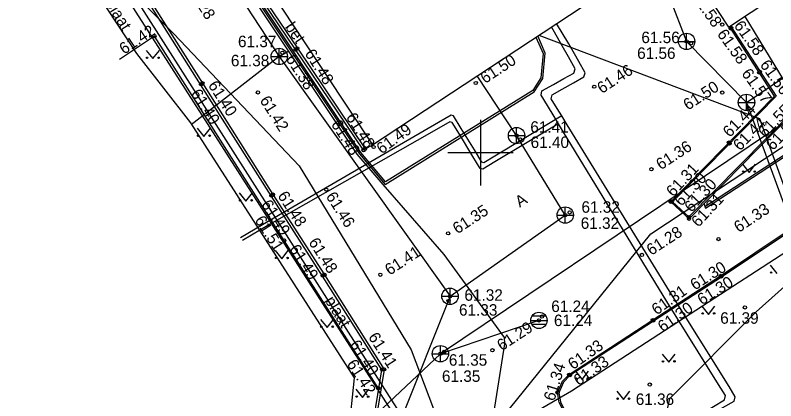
# Model space of a CAD drawing. Extents: x 634915 to 636012, y 6468014 to 6469078.
# Drawn here: x 635221.61 to 635268.02, y 6468484.84 to 6468508.39 of the extents above; entities that cross this region are included whole.
import ezdxf

# ---------------------------------------------------------------- set-up
doc = ezdxf.new("R2010")
doc.units = 0
for name, color, linetype in [('HALJASTUS', 7, 'Continuous'), ('HOONE', 7, 'Continuous'), ('HOONEDET', 7, 'Continuous'), ('KKAEV', 7, 'Continuous'), ('KORGUS-EH2000', 7, 'Continuous'), ('KTRASS', 7, 'Continuous'), ('MOOTPIIR', 7, 'Continuous'), ('MPKAABEL', 7, 'Continuous'), ('SKKAEV', 7, 'Continuous'), ('SKTRASS', 7, 'Continuous'), ('TEE', 7, 'Continuous'), ('TTRASS', 7, 'Continuous'), ('VORK', 7, 'Continuous'), ('VTRASS', 7, 'Continuous')]:
    doc.layers.add(name, color=color, linetype=linetype)

msp = doc.modelspace()

# ---------------------------------------------------------------- linework, layer by layer
at = {"layer": 'HALJASTUS'}
for p, q in [((635229.609, 6468506.24), (635230.014, 6468505.735)), ((635230.014, 6468505.735), (635230.409, 6468506.24)), ((635232.722, 6468501.484), (635233.127, 6468500.979)), ((635233.127, 6468500.979), (635233.522, 6468501.484)), ((635265.985, 6468499.289), (635266.39, 6468498.784)), ((635266.39, 6468498.784), (635266.785, 6468499.289)), ((635235.285, 6468497.535), (635235.69, 6468497.03)), ((635235.69, 6468497.03), (635236.085, 6468497.535)), ((635237.477, 6468494.016), (635237.882, 6468493.511)), ((635237.882, 6468493.511), (635238.277, 6468494.016)), ((635267.685, 6468493.125), (635268.09, 6468492.62)), ((635263.506, 6468490.627), (635263.911, 6468490.122)), ((635263.911, 6468490.122), (635264.306, 6468490.627)), ((635240.234, 6468489.818), (635240.639, 6468489.313)), ((635240.639, 6468489.313), (635241.034, 6468489.818)), ((635261.086, 6468487.7), (635261.491, 6468487.195)), ((635261.491, 6468487.195), (635261.886, 6468487.7)), ((635255.8, 6468486.655), (635256.205, 6468486.15)), ((635256.205, 6468486.15), (635256.6, 6468486.655)), ((635242.396, 6468485.55), (635242.801, 6468485.045)), ((635242.801, 6468485.045), (635243.196, 6468485.55)), ((635258.316, 6468485.422), (635258.721, 6468484.917)), ((635258.721, 6468484.917), (635259.116, 6468485.422))]:
    msp.add_line(p, q, dxfattribs=at)
for centre, radius in [((635229.661, 6468505.79), 0.0428), ((635230.361, 6468505.79), 0.0452), ((635232.774, 6468501.034), 0.0428), ((635233.474, 6468501.034), 0.0452), ((635266.037, 6468498.84), 0.0428), ((635266.737, 6468498.84), 0.0452), ((635235.337, 6468497.085), 0.0428), ((635236.037, 6468497.085), 0.0452), ((635237.529, 6468493.567), 0.0428), ((635238.229, 6468493.567), 0.0452), ((635267.737, 6468492.675), 0.0428), ((635263.558, 6468490.178), 0.0428), ((635264.258, 6468490.178), 0.0452), ((635240.286, 6468489.368), 0.0428), ((635240.986, 6468489.368), 0.0452), ((635261.138, 6468487.251), 0.0428), ((635261.838, 6468487.251), 0.0452), ((635255.852, 6468486.205), 0.0428), ((635256.552, 6468486.205), 0.0452), ((635242.448, 6468485.1), 0.0428), ((635243.148, 6468485.1), 0.0452), ((635258.368, 6468484.973), 0.0428), ((635259.068, 6468484.973), 0.0452)]:
    msp.add_circle(centre, radius, dxfattribs=at)
at = {"layer": 'HOONE'}
msp.add_lwpolyline([(635301.732, 6468569.55), (635298.573, 6468567.505), (635298.889, 6468567.007), (635299.016, 6468567.088), (635310.338, 6468549.999), (635297.393, 6468541.42), (635288.343, 6468535.421), (635276.039, 6468547.804), (635275.708, 6468547.467), (635276.788, 6468546.395), (635272.314, 6468541.963), (635260.809, 6468530.527), (635259.75, 6468531.611), (635259.376, 6468531.265), (635266.225, 6468524.384), (635258.649, 6468519.378), (635255.336, 6468524.393), (635246.22, 6468518.321), (635236.07, 6468511.573), (635243.423, 6468500.476), (635261.857, 6468512.643), (635265.135, 6468507.649), (635297.189, 6468528.897)], dxfattribs=at)
at = {"layer": 'HOONEDET'}
msp.add_line((635242.991, 6468500.23), (635243.423, 6468500.476), dxfattribs=at)
at = {"layer": 'KKAEV'}
for p, q in [((635262.576, 6468506.29), (635262.576, 6468507.29)), ((635262.076, 6468506.79), (635263.076, 6468506.79)), ((635237.726, 6468505.368), (635237.726, 6468506.368)), ((635237.226, 6468505.868), (635238.226, 6468505.868)), ((635266.232, 6468502.564), (635266.232, 6468503.564)), ((635265.732, 6468503.064), (635266.732, 6468503.064)), ((635252.202, 6468500.535), (635252.202, 6468501.535)), ((635251.702, 6468501.035), (635252.702, 6468501.035)), ((635255.173, 6468495.682), (635255.173, 6468496.682)), ((635254.673, 6468496.182), (635255.673, 6468496.182)), ((635248.142, 6468490.723), (635248.142, 6468491.723)), ((635247.642, 6468491.223), (635248.642, 6468491.223))]:
    msp.add_line(p, q, dxfattribs=at)
for centre in [(635262.576, 6468506.79), (635237.726, 6468505.868), (635266.232, 6468503.064), (635252.202, 6468501.035), (635255.173, 6468496.182), (635248.142, 6468491.223)]:
    msp.add_circle(centre, 0.5, dxfattribs=at)
at = {"layer": 'KORGUS-EH2000'}
for centre in [(635264.749, 6468507.816), (635265.266, 6468507.579), (635265.307, 6468507.613), (635230.105, 6468507.114), (635262.576, 6468506.79), (635262.856, 6468506.679), (635237.921, 6468506.095), (635238.724, 6468506.285), (635238.827, 6468506.366), (635237.726, 6468505.868), (635267.013, 6468504.891), (635267.046, 6468504.929), (635232.951, 6468504.166), (635233.035, 6468504.238), (635249.713, 6468504.25), (635236.424, 6468503.674), (635256.942, 6468504.023), (635264.748, 6468503.663), (635252.202, 6468501.035), (635252.416, 6468500.806), (635243.481, 6468500.341), (635265.156, 6468500.608), (635265.196, 6468500.562), (635242.867, 6468500.146), (635242.949, 6468500.224), (635260.434, 6468498.981), (635240.595, 6468497.734), (635237.25, 6468497.37), (635237.335, 6468497.434), (635261.611, 6468496.994), (635261.672, 6468497.013), (635255.173, 6468496.182), (635255.442, 6468496.343), (635262.717, 6468496.05), (635262.725, 6468495.957), (635248.023, 6468495.068), (635238.023, 6468494.636), (635264.523, 6468494.719), (635259.852, 6468493.755), (635240.378, 6468492.494), (635240.479, 6468492.545), (635243.89, 6468492.543), (635264.655, 6468492.467), (635264.687, 6468492.44), (635248.142, 6468491.223), (635248.058, 6468490.938), (635266.133, 6468490.545), (635253.568, 6468489.753), (635253.747, 6468489.984), (635260.513, 6468489.779), (635260.54, 6468489.745), (635247.783, 6468487.827), (635250.73, 6468487.929), (635247.557, 6468487.719), (635244.008, 6468486.75), (635244.12, 6468486.764), (635255.409, 6468486.441), (635255.456, 6468486.413), (635243.767, 6468485.61), (635260.333, 6468485.834), (635254.706, 6468485.346)]:
    msp.add_circle(centre, 0.1, dxfattribs=at)
at = {"layer": 'KTRASS'}
for p, q in [((635231.936, 6468514.729), (635237.726, 6468505.868)), ((635261.243, 6468510.239), (635262.576, 6468506.79)), ((635262.576, 6468506.79), (635266.232, 6468503.064)), ((635266.232, 6468503.064), (635271.375, 6468506.562)), ((635237.726, 6468505.868), (635238.31, 6468506.216)), ((635237.726, 6468505.868), (635232.353, 6468501.691)), ((635237.726, 6468505.868), (635248.142, 6468491.223)), ((635252.202, 6468501.035), (635249.789, 6468504.678)), ((635266.232, 6468503.064), (635270.231, 6468492.138)), ((635255.173, 6468496.182), (635252.202, 6468501.035)), ((635248.142, 6468491.223), (635255.173, 6468496.182)), ((635248.142, 6468491.223), (635242.529, 6468477.184))]:
    msp.add_line(p, q, dxfattribs=at)
at = {"layer": 'MOOTPIIR'}
msp.add_lwpolyline([(635208.955, 6468533.709), (635214.126, 6468527.797), (635224.178, 6468513.411), (635229.004, 6468506.048), (635232.314, 6468501.814), (635242.296, 6468486.239), (635241.949, 6468482.903), (635241.6, 6468480.239), (635241.712, 6468480.139), (635243.12, 6468477.824), (635243.21, 6468477.744), (635245.094, 6468477.085), (635254.68, 6468474.509), (635256.923, 6468476.252), (635259.622, 6468478.088), (635260.224, 6468479.001), (635261.558, 6468484.98), (635266.815, 6468490.277), (635276.024, 6468498.494)], dxfattribs=at)
at = {"layer": 'MPKAABEL'}
for points in [[(635247.089, 6468480.307), (635227.66, 6468510.691), (635226.25, 6468511.183), (635224.732, 6468513.25), (635222.539, 6468516.408), (635217.145, 6468524.147), (635211.818, 6468531.346), (635208.532, 6468535.733), (635206.913, 6468538.095), (635206.214, 6468540.6), (635207.163, 6468540.982), (635208.191, 6468541.565), (635210.124, 6468542.852), (635213.285, 6468544.95), (635215.572, 6468546.404), (635225.73, 6468552.741), (635230.134, 6468555.96), (635230.676, 6468556.665), (635230.769, 6468557.61)], [(635255.04, 6468473.91), (635255.69, 6468475.97), (635255.6, 6468476.59), (635253.38, 6468479.67), (635250.85, 6468482.87), (635250.7, 6468483.29), (635251.49, 6468488.32), (635251.47, 6468488.71), (635247.78, 6468493.77), (635244.056, 6468498.048), (635242.479, 6468499.896), (635232.683, 6468514.682), (635235.941, 6468520.752), (635239.969, 6468527.762), (635242.26, 6468531.58), (635246.622, 6468537.214), (635251.569, 6468541.095), (635256.084, 6468544.413), (635264.341, 6468551.217), (635265.452, 6468552.094), (635265.708, 6468553.102)], [(635231.747, 6468534.42), (635231.24, 6468529.646), (635231.167, 6468528.306), (635231.142, 6468527.489), (635230.67, 6468524.577), (635230.374, 6468522.88), (635229.443, 6468519.497), (635228.365, 6468515.547), (635227.846, 6468514.134), (635227.606, 6468512.994), (635227.449, 6468512.521), (635228.007, 6468510.929), (635246.783, 6468481.403), (635249.241, 6468480.972), (635249.841, 6468480.224), (635250.783, 6468479.164), (635252.176, 6468477.596), (635254.585, 6468475.096), (635254.669, 6468474.824), (635254.467, 6468474.417)], [(635246.319, 6468476.377), (635246.38, 6468477.67), (635246.655, 6468478.01), (635260.4, 6468495.032), (635287.11, 6468512.699), (635291.61, 6468520.96), (635293.87, 6468525.8), (635293.325, 6468526.336)], [(635222.358, 6468513.887), (635223.05, 6468514.06), (635225.64, 6468512.95), (635231.29, 6468507.26), (635238.94, 6468499.19), (635245.78, 6468487.95), (635248.79, 6468479.99), (635249.431, 6468478.422), (635250.43, 6468474.049)], [(635247.089, 6468480.307), (635247.869, 6468480.939), (635250.156, 6468482.313), (635252.933, 6468483.922), (635255.545, 6468485.446), (635265.802, 6468492.102), (635266.428, 6468492.508), (635272.109, 6468496.189), (635275.839, 6468498.634), (635276.084, 6468499.948)]]:
    msp.add_lwpolyline(points, dxfattribs=at)
at = {"layer": 'SKKAEV'}
for p, q in [((635253.998, 6468490.003), (635253.138, 6468490.003)), ((635253.068, 6468489.753), (635254.068, 6468489.753)), ((635253.998, 6468489.503), (635253.138, 6468489.503)), ((635247.557, 6468487.219), (635247.557, 6468488.219)), ((635247.057, 6468487.719), (635248.057, 6468487.719))]:
    msp.add_line(p, q, dxfattribs=at)
for centre in [(635253.568, 6468489.753), (635247.557, 6468487.719)]:
    msp.add_circle(centre, 0.5, dxfattribs=at)
at = {"layer": 'SKTRASS'}
for p, q in [((635269.641, 6468502.55), (635266.141, 6468508.316)), ((635269.641, 6468502.55), (635247.557, 6468487.719)), ((635253.568, 6468489.753), (635247.557, 6468487.719)), ((635247.557, 6468487.719), (635240.397, 6468480.981))]:
    msp.add_line(p, q, dxfattribs=at)
at = {"layer": 'TEE'}
msp.add_line((635263.651, 6468496.9), (635263.696, 6468496.687), dxfattribs=at)
for points in [[(635214.489, 6468532.485), (635215.435, 6468531.206), (635216.388, 6468529.894), (635217.521, 6468528.336), (635218.246, 6468527.276), (635223.222, 6468519.431), (635227.27, 6468513.084), (635228.11, 6468511.757), (635232.908, 6468504.158), (635237.209, 6468497.353), (635240.352, 6468492.464), (635243.963, 6468486.732), (635243.209, 6468482.103), (635242.618, 6468481.384), (635241.6, 6468480.239)], [(635214.611, 6468532.573), (635215.556, 6468531.295), (635216.509, 6468529.982), (635217.644, 6468528.422), (635218.371, 6468527.359), (635223.349, 6468519.512), (635227.397, 6468513.164), (635228.237, 6468511.837), (635233.035, 6468504.238), (635237.335, 6468497.434), (635240.479, 6468492.545), (635244.12, 6468486.764), (635243.351, 6468482.039), (635242.732, 6468481.286), (635241.712, 6468480.139)], [(635296.915, 6468518.439), (635295.854, 6468517.677), (635293.34, 6468516.046), (635290.248, 6468514.03), (635263.696, 6468496.687), (635263.721, 6468496.607), (635290.292, 6468513.963), (635293.384, 6468515.979), (635295.909, 6468517.618), (635296.959, 6468518.338)], [(635265.261, 6468507.733), (635268.049, 6468503.443), (635261.726, 6468496.997), (635262.722, 6468496.069), (635268.951, 6468502.415), (635273.474, 6468507.039), (635278.365, 6468512.005), (635282.631, 6468516.355), (635282.688, 6468516.299), (635278.422, 6468511.949), (635273.531, 6468506.983), (635269.008, 6468502.359), (635262.725, 6468495.957), (635261.611, 6468496.994), (635267.947, 6468503.454), (635265.195, 6468507.689)], [(635242.991, 6468500.23), (635242.867, 6468500.146), (635238.724, 6468506.285), (635235.15, 6468511.58), (635235.274, 6468511.664)], [(635242.991, 6468500.23), (635238.848, 6468506.369), (635235.274, 6468511.664)], [(635267.947, 6468503.454), (635265.195, 6468507.689)], [(635243.778, 6468485.593), (635238.023, 6468494.636), (635230.105, 6468507.114), (635227.98, 6468505.69)], [(635277.147, 6468500.708), (635264.699, 6468492.4), (635260.557, 6468489.712), (635255.46, 6468486.379), (635255.072, 6468485.991), (635254.789, 6468485.336), (635254.885, 6468484.772), (635255.076, 6468484.385), (635256.81, 6468481.942), (635256.745, 6468481.896), (635255.007, 6468484.344), (635254.808, 6468484.747), (635254.706, 6468485.346), (635255.005, 6468486.037), (635255.409, 6468486.441), (635260.513, 6468489.779), (635264.655, 6468492.467), (635277.101, 6468500.818)]]:
    msp.add_lwpolyline(points, dxfattribs=at)
at = {"layer": 'TTRASS'}
for points in [[(635265.786, 6468553.154), (635265.53, 6468552.071), (635265.463, 6468551.967), (635264.391, 6468551.119), (635256.142, 6468544.329), (635251.622, 6468540.99), (635246.696, 6468537.115), (635242.36, 6468531.58), (635240.055, 6468527.701), (635236.025, 6468520.66), (635232.827, 6468514.687), (635235.258, 6468510.996), (635242.61, 6468499.933), (635244.187, 6468498.048), (635253.285, 6468503.704), (635253.801, 6468504.519), (635253.954, 6468506.07), (635253.494, 6468507.123)], [(635257.485, 6468473.885), (635255.269, 6468477.422), (635254.877, 6468478.097), (635254.934, 6468478.332), (635255.634, 6468478.77), (635264.78, 6468484.428), (635265.475, 6468484.83), (635265.534, 6468485.087), (635265.168, 6468485.723), (635261.534, 6468491.532), (635255.292, 6468501.696), (635254.956, 6468502.243), (635254.684, 6468502.685), (635254.319, 6468503.28), (635254.374, 6468503.52), (635254.995, 6468503.872), (635255.683, 6468504.261), (635256.314, 6468504.618), (635256.398, 6468504.868), (635256.012, 6468505.564), (635255.4, 6468506.631), (635254.642, 6468507.881)], [(635257.117, 6468473.62), (635254.696, 6468477.581), (635254.283, 6468478.24), (635254.334, 6468478.498), (635255.02, 6468478.918), (635264.21, 6468484.497), (635264.898, 6468484.905), (635264.947, 6468485.171), (635264.515, 6468485.849), (635261.375, 6468490.916), (635255.072, 6468501.25), (635254.765, 6468501.754), (635254.495, 6468502.197), (635254.083, 6468502.871), (635253.7, 6468503.5), (635253.745, 6468503.762), (635254.461, 6468504.166), (635255.081, 6468504.515), (635255.69, 6468504.858), (635255.778, 6468505.105), (635255.369, 6468505.845), (635254.977, 6468506.521), (635254.343, 6468507.684)], [(635254.956, 6468502.243), (635254.721, 6468502.1), (635254.349, 6468501.875), (635250.884, 6468499.778), (635250.212, 6468499.371), (635250.089, 6468499.421), (635249.631, 6468500.166), (635248.824, 6468501.48), (635248.352, 6468502.249), (635248.22, 6468502.279), (635247.43, 6468501.83), (635237.05, 6468495.787), (635235.366, 6468494.798)], [(635254.765, 6468501.754), (635254.521, 6468501.608), (635254.213, 6468501.424), (635250.871, 6468499.429), (635250.14, 6468498.993), (635249.989, 6468499.019), (635249.537, 6468499.762), (635248.712, 6468501.119), (635248.275, 6468501.838), (635248.133, 6468501.886), (635247.308, 6468501.411), (635237.127, 6468495.617), (635235.474, 6468494.64)]]:
    msp.add_lwpolyline(points, dxfattribs=at)
at = {"layer": 'VORK'}
for p, q in [((635250, 6468502), (635250, 6468498)), ((635248, 6468500), (635252, 6468500))]:
    msp.add_line(p, q, dxfattribs=at)
at = {"layer": 'VTRASS'}
for points in [[(635253.388, 6468507.053), (635253.826, 6468506.05), (635253.679, 6468504.561), (635253.194, 6468503.796), (635244.213, 6468498.213), (635242.711, 6468500.008), (635235.363, 6468511.065), (635233.004, 6468514.695), (635236.159, 6468520.586), (635240.188, 6468527.626), (635242.448, 6468531.437), (635246.803, 6468537.006), (635251.714, 6468540.869), (635256.235, 6468544.209), (635264.486, 6468551), (635265.571, 6468551.859), (635265.878, 6468553.215)], [(635253.56, 6468507.166), (635267.029, 6468502.091), (635270.518, 6468492.371)]]:
    msp.add_lwpolyline(points, dxfattribs=at)

# ---------------------------------------------------------------- texts
at = {"layer": 'HOONEDET'}
msp.add_text('bet', height=0.7, rotation=304.4733, dxfattribs=at).set_placement((635238.042, 6468507.669))
at = {"layer": 'KORGUS-EH2000'}
for s, rotation, p in [('61.28', 302.3895, (635232.023, 6468510.03)), ('61.58', 304.9402, (635262.868, 6468509.502)), ('61.58', 305.6433, (635265.433, 6468507.749)), ('61.42', 33.5528, (635228.258, 6468505.968)), ('61.58', 305.6433, (635264.407, 6468507.23)), ('61.48', 302.3895, (635239.253, 6468506.048)), ('61.38', 302.3895, (635238.097, 6468505.728)), ('61.50', 33.1297, (635250.282, 6468504.185)), ('61.56', 305.6433, (635267.02, 6468505.357)), ('61.46', 33.1297, (635257.406, 6468503.57)), ('61.57', 305.6433, (635265.897, 6468504.826)), ('61.40', 302.3895, (635233.356, 6468504.115)), ('61.50', 33.1297, (635262.659, 6468502.553)), ('61.40', 302.3895, (635232.301, 6468503.609)), ('61.42', 302.3895, (635236.506, 6468503.192)), ('61.44', 45.4584, (635265.208, 6468500.889)), ('61.55', 45.4584, (635267.361, 6468500.867)), ('61.48', 302.3895, (635241.769, 6468502.161)), ('61.48', 302.3895, (635240.858, 6468501.732)), ('61.44', 45.4584, (635265.831, 6468500.067)), ('61.53', 45.4584, (635267.836, 6468500.087)), ('61.49', 36.0667, (635243.975, 6468499.876)), ('61.36', 33.1297, (635261.003, 6468498.916)), ('61.31', 46.9092, (635261.766, 6468497.252)), ('61.30', 46.9092, (635262.253, 6468496.681)), ('61.30', 46.9092, (635262.872, 6468496.308)), ('61.48', 302.3895, (635237.596, 6468497.37)), ('61.46', 302.3895, (635240.542, 6468497.328)), ('61.31', 46.9092, (635263.298, 6468495.401)), ('61.49', 302.3895, (635236.6, 6468496.843)), ('61.35', 33.1297, (635248.592, 6468495.003)), ('61.33', 33.4594, (635265.755, 6468495.086)), ('61.51', 302.7714, (635236.197, 6468495.871)), ('61.28', 33.1297, (635260.421, 6468493.69)), ('61.48', 302.5741, (635239.486, 6468494.526)), ('61.49', 302.5741, (635238.31, 6468494.117)), ('61.41', 33.1297, (635244.459, 6468492.478)), ('61.30', 32.0655, (635263.075, 6468491.57)), ('61.30', 32.0655, (635263.511, 6468490.662)), ('61.31', 35.186, (635260.749, 6468490.05)), ('61.30', 35.186, (635261.127, 6468489.008)), ('61.29', 33.1297, (635251.299, 6468487.864)), ('61.41', 302.5741, (635243.127, 6468488.745)), ('61.40', 302.5741, (635242, 6468488.283)), ('61.33', 35.186, (635255.645, 6468486.712)), ('61.33', 35.186, (635255.991, 6468485.728)), ('61.42', 302.6268, (635241.816, 6468487.098)), ('61.34', 72.5785, (635254.499, 6468484.783))]:
    msp.add_text(s, height=0.7, rotation=rotation, dxfattribs=at).set_placement(p)
for s, p in [('61.37', (635235.207, 6468506.436)), ('61.56', (635259.817, 6468506.683)), ('61.56', (635259.56, 6468505.721)), ('61.38', (635234.773, 6468505.268)), ('61.41', (635253.043, 6468501.212)), ('61.40', (635253.062, 6468500.281)), ('61.32', (635256.163, 6468496.326)), ('61.32', (635256.118, 6468495.343)), ('61.32', (635249.022, 6468490.952)), ('61.33', (635248.691, 6468490.044)), ('61.24', (635254.319, 6468490.266)), ('61.39', (635264.628, 6468489.549)), ('61.24', (635254.483, 6468489.407)), ('61.35', (635248.071, 6468486.988)), ('61.35', (635247.651, 6468485.999)), ('61.36', (635259.475, 6468484.592))]:
    msp.add_text(s, height=0.7, dxfattribs=at).set_placement(p)
at = {"layer": 'TEE'}
for s, rotation, p in [('plaat', 301.5292, (635227.098, 6468509.119)), ('A', 32.6525, (635252.396, 6468496.625)), ('plaat', 301.5292, (635240.481, 6468490.971))]:
    msp.add_text(s, height=0.7, rotation=rotation, dxfattribs=at).set_placement(p)

doc.saveas('drawing.dxf')
